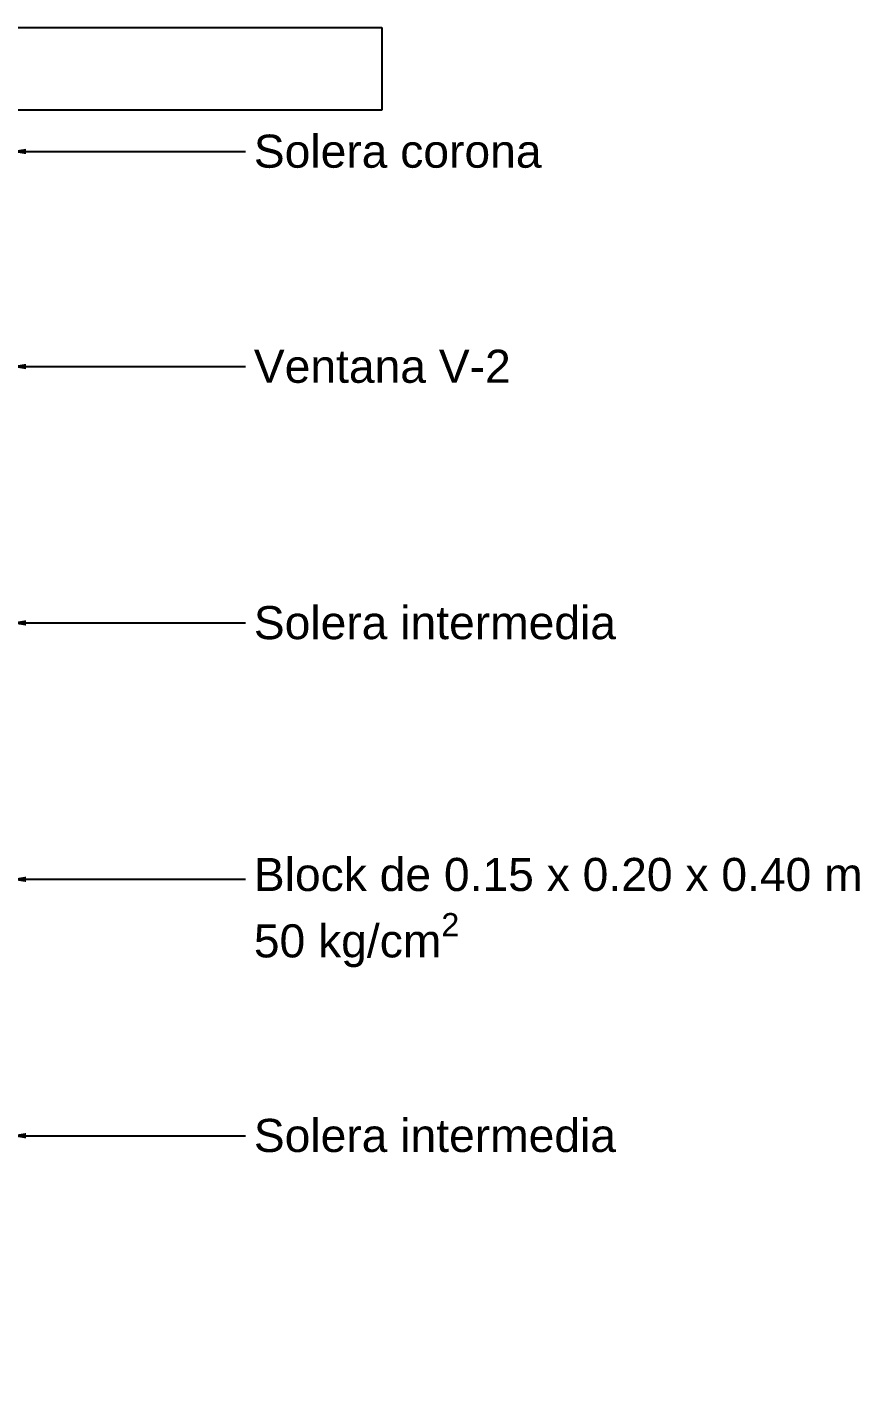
# Model space of a CAD drawing. Header units: metres. Extents: x 258817 to 259192, y 1878716 to 1878911.
# Drawn here: x 259181.012 to 259182.018, y 1878739.927 to 1878741.585 of the extents above; entities that cross this region are included whole.
import ezdxf
from ezdxf import colors
from ezdxf.entities.mleader import LeaderData, LeaderLine
from ezdxf.math import Vec2, Vec3

# ---------------------------------------------------------------- set-up
doc = ezdxf.new("R2010")
doc.units = ezdxf.units.M
doc.header["$MEASUREMENT"] = 0
doc.layers.add('0.1', color=1, linetype='Continuous', lineweight=9)
doc.styles.get("Standard").update_dxf_attribs({"font": 'arial.ttf'})

msp = doc.modelspace()

# ---------------------------------------------------------------- linework, layer by layer
for p, q in [((259180.9900899779, 1878741.584522279), (259181.4400899779, 1878741.584522279)), ((259181.4400899779, 1878741.584522279), (259181.4400899779, 1878741.484522279)), ((259181.4400899779, 1878741.484522279), (259180.9900899779, 1878741.484522279))]:
    msp.add_line(p, q)

# ---------------------------------------------------------------- leaders
at = {"layer": '0.1'}
ml = msp.add_multileader_mtext('Standard', dxfattribs=at)
ml.set_content('\\A1;Solera corona', color=2)
ml.set_leader_properties()
ml.build(insert=Vec2(0, 0))
ml.multileader.update_dxf_attribs({"dogleg_length": 0.03, "arrow_head_size": 0.02})
ctx = ml.context
ctx.base_point, ctx.char_height, ctx.arrow_head_size, ctx.landing_gap_size, ctx.plane_origin = Vec3(259181.2754706189, 1878741.434551991), 0.04, 0.02, 0.01, Vec3(259180.9900899779, 1878741.434551991)
notes = []
notes.append((ctx, [(0, (1, 1, 0), (259181.2454706189, 1878741.434551991), (1, 0), 0.03, [(0, [(259180.9900899779, 1878741.434551991)], 0, [])])]))
ctx.mtext.insert, ctx.mtext.flow_direction = Vec3(259181.2854706189, 1878741.454893055), 5
ml = msp.add_multileader_mtext('Standard', dxfattribs=at)
ml.set_content('\\A1;Ventana V-2', color=2)
ml.set_leader_properties()
ml.build(insert=Vec2(0, 0))
ml.multileader.update_dxf_attribs({"dogleg_length": 0.03, "arrow_head_size": 0.02})
ctx = ml.context
ctx.base_point, ctx.char_height, ctx.arrow_head_size, ctx.landing_gap_size, ctx.plane_origin = Vec3(259181.2754706189, 1878741.174522279), 0.04, 0.02, 0.01, Vec3(259180.9900899779, 1878741.174522279)
notes.append((ctx, [(0, (1, 1, 0), (259181.2454706189, 1878741.174522279), (1, 0), 0.03, [(0, [(259180.9900899779, 1878741.174522279)], 0, [])])]))
ctx.mtext.insert, ctx.mtext.flow_direction = Vec3(259181.2854706189, 1878741.194849701), 5
ml = msp.add_multileader_mtext('Standard', dxfattribs=at)
ml.set_content('\\A1;Solera intermedia', color=2)
ml.set_leader_properties()
ml.build(insert=Vec2(0, 0))
ml.multileader.update_dxf_attribs({"dogleg_length": 0.03, "arrow_head_size": 0.02})
ctx = ml.context
ctx.base_point, ctx.char_height, ctx.arrow_head_size, ctx.landing_gap_size, ctx.plane_origin = Vec3(259181.2754706189, 1878740.864522279), 0.04, 0.02, 0.01, Vec3(259180.9900899779, 1878740.864522279)
notes.append((ctx, [(0, (1, 1, 0), (259181.2454706189, 1878740.864522279), (1, 0), 0.03, [(0, [(259180.9900899779, 1878740.864522279)], 0, [])])]))
ctx.mtext.insert, ctx.mtext.flow_direction = Vec3(259181.2854706189, 1878740.884863343), 5
ml = msp.add_multileader_mtext('Standard', dxfattribs=at)
ml.set_content('\\A1;Block de 0.15 x 0.20 x 0.40 m\\P50 kg/cm{\\H0.7x;\\S2^ ;}', color=2)
ml.set_leader_properties()
ml.build(insert=Vec2(0, 0))
ml.multileader.update_dxf_attribs({"dogleg_length": 0.03, "arrow_head_size": 0.02})
ctx = ml.context
ctx.base_point, ctx.char_height, ctx.arrow_head_size, ctx.landing_gap_size, ctx.plane_origin = Vec3(259181.2754706189, 1878740.554522279), 0.04, 0.02, 0.01, Vec3(259180.9900899779, 1878740.554522279)
notes.append((ctx, [(0, (1, 1, 0), (259181.2454706189, 1878740.554522279), (1, 0), 0.03, [(0, [(259180.9900899779, 1878740.554522279)], 0, [])])]))
ctx.mtext.insert, ctx.mtext.flow_direction = Vec3(259181.2854706189, 1878740.580402225), 5
ml = msp.add_multileader_mtext('Standard', dxfattribs=at)
ml.set_content('\\A1;Solera intermedia', color=2)
ml.set_leader_properties()
ml.build(insert=Vec2(0, 0))
ml.multileader.update_dxf_attribs({"dogleg_length": 0.03, "arrow_head_size": 0.02})
ctx = ml.context
ctx.base_point, ctx.char_height, ctx.arrow_head_size, ctx.landing_gap_size, ctx.plane_origin = Vec3(259181.2754706189, 1878740.244522279), 0.04, 0.02, 0.01, Vec3(259180.9900899779, 1878740.244522279)
notes.append((ctx, [(0, (1, 1, 0), (259181.2454706189, 1878740.244522279), (1, 0), 0.03, [(0, [(259180.9900899779, 1878740.244522279)], 0, [])])]))
ctx.mtext.insert, ctx.mtext.flow_direction = Vec3(259181.2854706189, 1878740.264863343), 5
for ctx, leaders in notes:
    for number, flags, end, landing, length, lines in leaders:
        leader = LeaderData()
        leader.index, (leader.has_last_leader_line, leader.has_dogleg_vector, leader.attachment_direction) = number, flags
        leader.last_leader_point, leader.dogleg_vector, leader.dogleg_length = Vec3(end), Vec3(landing), length
        for number, points, colour, breaks in lines:
            line = LeaderLine()
            line.index, line.vertices, line.color, line.breaks = number, Vec3.list(points), colors.encode_raw_color(colour), breaks
            leader.lines.append(line)
        ctx.leaders.append(leader)

doc.saveas('drawing.dxf')
